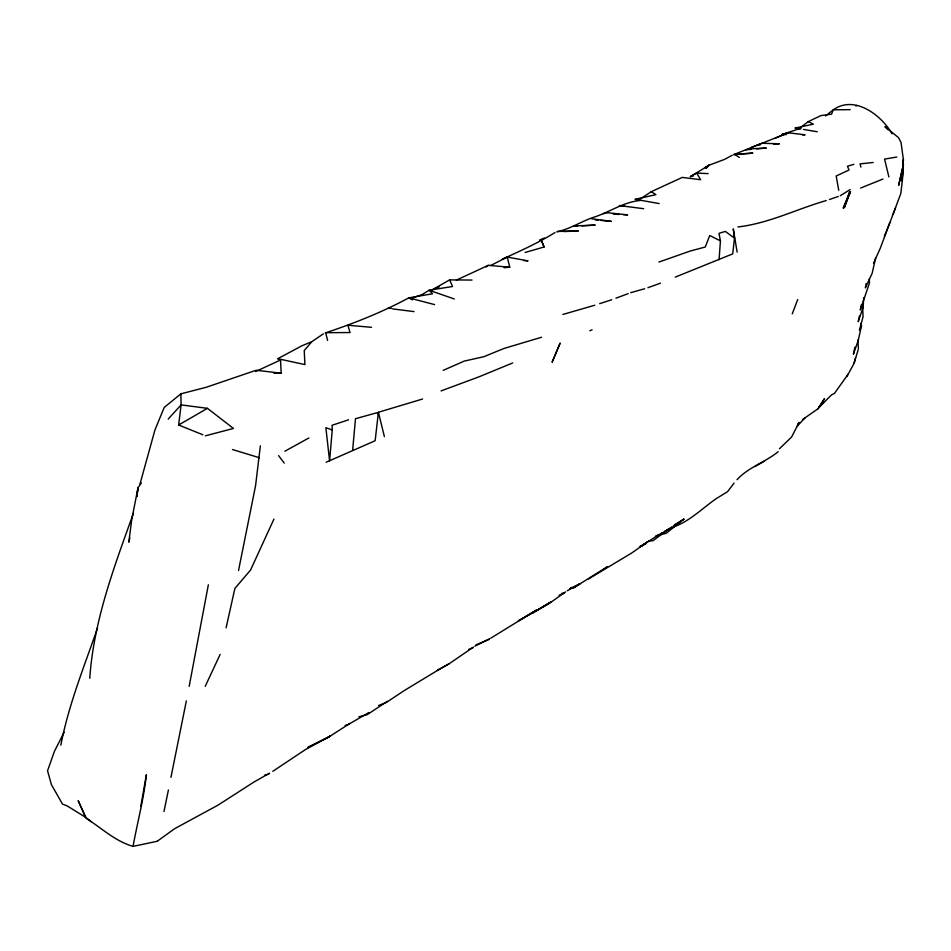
<?xml version="1.0" encoding="UTF-8"?>
<svg xmlns="http://www.w3.org/2000/svg" width="951" height="951" viewBox="0 0 951 951"><rect width="100%" height="100%" fill="white"/><g stroke="black" fill="none" stroke-linecap="round" stroke-linejoin="round"><path stroke-width="1.43" d="M326.181 462.222L375.146 440.753L378.403 412.259L422.553 399.028M863.663 297.604L863.187 307.221L858.218 321.64L859.431 315.91M902.737 169.468L902.023 180.809L903.367 159.542L901.049 142.495L898.469 137.586L884.941 126.649L887.913 129.728M903.01 165.212L903.367 159.542L902.82 176.006L900.823 193.529L880.234 248.377L873.529 263.225M719.075 259.766L720.43 240.888L719.004 233.352L725.34 231.39L734.481 238.119L732.722 253.869L675.269 277.11M238.535 570.529L255.569 485.676L260.372 445.829M332.268 429.959L329.581 460.807L325.86 427.7L332.268 429.959L332.042 425.299L348.589 419.795M352.631 450.31L355.484 418.737L376.62 412.829L378.379 413.982M89.774 678.289C93.626 621.074 114.191 566.713 133.461 513.231M136.992 496.517L138.002 487.744L141.342 482.965M202.872 434.785L178.657 425.002L181.094 404.888L180.88 393.845L206.343 387.247L256.14 370.26L281.151 373.208L280.533 359.965L277.811 358.693L301.966 345.76L311.75 341.73L323.34 333.86M136.944 496.018L138.002 487.744L131.69 519.888L128.813 542.236L129.835 538.04M140.855 806.139L146.359 774.756C143.827 798.911 137.36 822.449 133.057 846.39C114.928 841.124 101.638 828.071 86.006 818.205L78.196 800.671L85.721 817.385L91.32 821.723M866.147 283.517L865.362 287.891L872.15 273.317L875.609 258.161M189.166 686.349L208.352 584.794M186.348 700.887L170.954 777.359M168.422 789.972L163.976 811.476M861.404 304.534L860.286 310.05L869.452 283.018L869.345 278.774M854.89 347.174L853.416 354.224L858.289 340.208L861.487 325.872L861.071 323.174M139.94 484.225L154.942 429.959L164.214 407.432L180.88 393.845M60.828 745.18C68.638 704.846 84.068 666.734 97.525 628.112M226.088 627.874L234.897 588.407L250.565 570.053L273.947 519.068M855.52 357.683L854.129 363.175L858.254 349.421M859.407 330.306L863.056 316.742L862.676 307.114M792.254 313.842L797.723 299.517M850.444 191.817L844.345 207.71L849.552 191.733L850.444 191.817L843.228 208.198L849.825 192.019M893.179 213.963L895.604 207.651M884.382 236.323L889.934 222.332M220.145 654.407L205.214 686.349M860.358 328.333L861.487 325.872M64.133 732.246L54.373 751.456L47.55 770.797L51.425 784.646L62.516 804.142L67.057 805.854L85.721 817.385M846.83 376.62L854.046 363.377M818.145 408.68L824.458 398.707L818.145 408.68L802.537 419.569M848.185 374.076L834.502 393.369L831.59 394.843L818.894 407.527L823.53 402.309M797.544 424.538L799.113 422.434L791.612 436.996L779.428 448.801M311.75 341.73L304.249 350.562L304.891 364.59L277.811 358.693M734.077 483.06L727.563 491.679L718.813 497.052M737.013 479.72C748.366 467.203 765.27 462.293 778.168 451.677M168.184 419.106L181.094 404.888L207.437 408.336L233.459 428.449L205.368 435.82M555.027 232.543C538.278 242.921 520.328 250.898 502.223 259.231L507.287 257.055L528.055 260.871L523.751 260.598M706.094 168.351L708.994 165.248L724.436 159.447L732.222 155.275M796.89 426.524L804.986 417.929M705.571 167.994L708.994 165.248L690.367 176.624L693.101 176.173M825.527 115.939L833.231 109.852L831.59 114.168L820.963 115.582L808.243 121.621L800.457 127.624M486.151 266.993L488.291 265.341L509.748 267.231L507.287 257.055L490.633 265.543M604.099 569.126L607.511 566.618L573.679 587.801L570.731 587.623M349.849 723.461L327.75 737.679L307.839 747.427L330.568 735.908L305.259 749.697L272.806 771.32M157.319 841.195L174.699 828.654L217.91 805.2L253.596 782.257L269.561 773.151M473.396 647.132L449.264 663.679L437.294 670.431L449.264 663.679M565.536 591.855L548.632 603.921L518.366 620.872L536.281 610.173L490.93 638.062M717.874 497.551C702.563 507.751 689.392 522.194 671.382 527.65M639.595 199.413L651.269 191.698L682.271 177.409L700.625 179.715L696.714 173.082L690.367 176.624M639.488 546.777L646.014 543.496L639.785 546.991L647.893 541.618L631.797 552.959L588.55 578.933M440.289 668.731L404.068 690.676L386.605 702.302L378.581 705.499M674.521 524.952L683.912 519.139L666.211 533.297L660.184 534.747M673.367 525.951L683.912 519.139M639.785 546.991L659.435 534.367L655.405 536.245M840.339 195.692L850.146 189.57M387.354 701.303L367.217 714.629L358.86 716.804M664.725 531.561L669.468 528.613L652.933 540.739L648.677 541.012M573.679 587.801L579.718 584.057L569.542 588.74M664.808 531.538L671.977 527.116L661.337 533.594M705.309 167.507L708.994 165.248M764.533 461.116L754.856 466.572M284.872 451.214L308.849 437.995M430.696 290.661L449.657 279.891L472.005 280.058M833.338 109.781C854.485 94.696 881.375 115.059 892.014 133.758M178.657 425.002L207.437 408.336M567.271 590.785L579.944 583.664M368.857 712.549L347.959 724.698L345.154 725.387M855.793 106.013L856.827 105.478M474.906 646.193L489.86 638.596M456.361 280.117L488.291 265.341M556.787 231.854C569.387 229.167 580.229 222.106 592.188 217.743C608.795 212.822 622.715 202.147 640.285 200.447L635.28 199.306L655.917 194.634L651.269 191.698M255.605 371.556L280.533 359.965M512.696 362.961L479.042 376.81L441.05 390.909M802.228 134.78L805.105 134.828L788.248 132.783L733.518 154.68L752.835 153.123L734.469 154.276L739.307 157.438M443.202 370.355L464.266 361.095L483.869 356.696L503.864 348.506L541.523 337.26M325.23 332.957C353.927 323.423 382.231 312.201 408.799 297.865L432.55 293.776L429.139 290.221L421.994 294.667L411.64 298.21M882.92 179.061L860.596 188.06M589.858 330.77L592.081 329.819M775.077 138.264L788.248 132.783L782.043 134.483L786.37 134.555M539.562 240.044L544.459 238.012M476.035 644.766L489.373 639.322M750.696 147.667L761.822 143.292L779.44 143.756L773.543 144.1M435.344 288.343L439.279 286.81M559.129 595.195L564.49 593.127L561.934 593.269M468.688 649.426L472.695 647.928M615.927 298.198L628.147 293.633M658.912 262.06L690.343 251.005L705.25 247.022L709.743 235.503L720.43 240.888M647.928 287.689L660.481 283.184M829.438 199.52L838.295 196.441M782.043 134.483L800.992 128.183L795.238 128.04L813.39 124.165L808.243 121.621M599.677 303.654L611.802 299.731M853.903 164.309L847.436 166.282L849.077 169.991L836.202 176.006L838.734 190.283M562.873 314.46L594.744 305.235M525.13 252.455L544.079 246.998L541.654 241.043L544.079 246.998M630.691 292.682L644.671 288.735M826.253 200.554C796.712 209.054 768.777 223.414 737.928 226.944M264.616 775.208L268.812 774.138M133.057 846.39L157.165 841.278M603.338 213.63L608.069 212.774L627.648 214.878L623.357 214.653M896.793 157.034L884.561 159.09L888.888 176.957M873.232 162.478L860.037 163.893L860.905 167.103M745.584 149.866L751.112 149.378M756.651 148.891L766.34 148.047L748.211 148.938M504.101 267.707L509.748 267.231M757.329 145.063L760.277 144.885M572.989 226.338L577.435 226.088M581.881 225.851L595.219 225.114L574.523 225.934M563.979 231.557L578.386 230.962L557.536 231.462M833.456 109.781L850.182 109.662M388.139 308.326L391.313 308.35M273.745 373.101L281.151 373.208M696.714 173.082L708.138 173.629M624.498 205.832L619.363 205.582L643.672 208.697M613.347 214.141L619.065 214.439M371.508 327.31L347.888 325.242L350.051 332.541L325.682 332.695L327.596 340.422M595.302 219.907L598.203 220.168M601.103 220.43L611.255 221.357L591.57 218.766M392.466 308.873L414.077 311.619M795.238 128.04L800.754 128.967M803.5 129.431L817.289 131.749M635.28 199.306L659.186 203.585M434.548 304.593L408.799 297.865L412.377 299.886M259.433 457.752L232.46 449.526M454.316 298.983L429.139 290.221L452.557 286.501L449.657 279.891M278.584 455.636L284.23 463.089M378.403 412.259L384.382 436.604M737.132 252.098L733.28 228.894L734.481 238.119M857.861 340.018L858.361 348.304M903.45 164.38L898.683 185.279L903.45 164.38M560.068 343.252L552.186 362.034L560.068 343.252M662.36 533.024L659.982 534.498L662.431 533.012M551.295 601.698L533.024 612.706L551.295 601.698"/></g></svg>
